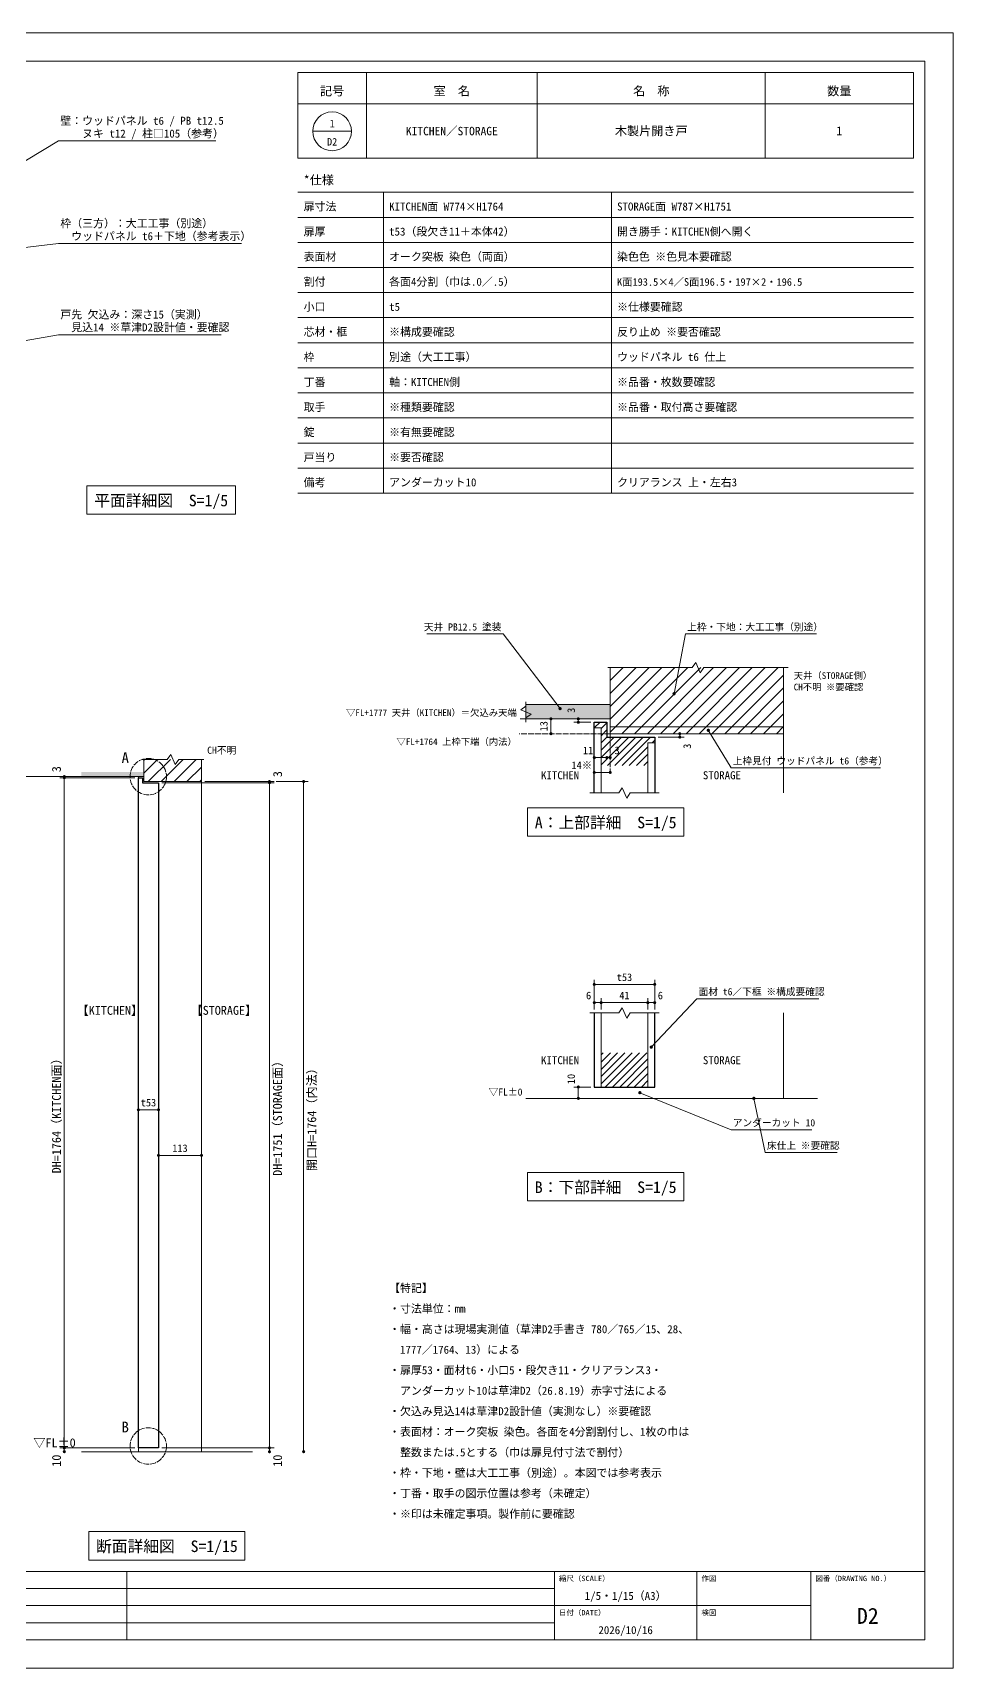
# Model space of a CAD drawing. Header units: millimetres. Extents: x 5 to 415, y 5 to 292.
# Drawn here: x 253.5 to 415, y 5 to 292 of the extents above; entities that cross this region are included whole.
import ezdxf
from ezdxf.enums import TextEntityAlignment as Align

# ---------------------------------------------------------------- set-up
doc = ezdxf.new("R2010")
doc.units = ezdxf.units.MM
doc.linetypes.add('DASHED', pattern=[1.524, 1.27, -0.254])
for name, color, linetype in [('ハッチ', 8, 'Continuous'), ('図名', 7, 'Continuous'), ('図枠', 7, 'Continuous'), ('外形線', 7, 'Continuous'), ('寸法', 7, 'Continuous'), ('文字', 7, 'Continuous'), ('注記', 7, 'Continuous'), ('細線', 7, 'Continuous')]:
    doc.layers.add(name, color=color, linetype=linetype)
doc.styles.add('JP', font='msgothic.ttc')

msp = doc.modelspace()

# ---------------------------------------------------------------- hatches: boundary and pattern name
at = {"layer": 'ハッチ', "true_color": 0x969696}
h = msp.add_hatch(dxfattribs=at)
h.set_pattern_fill('ANSI31', scale=0.503937)
h.paths.add_polyline_path([(354.8, 180.6), (354.8, 169), (385.2, 169), (385.2, 180.6)])
at = {"layer": 'ハッチ', "true_color": 0xe6e6e6}
for points in [[(340, 171.6), (354.8, 171.6), (354.8, 174.1), (340, 174.1)], [(262, 161.47), (272.93, 161.47), (272.93, 162.3), (262, 162.3)]]:
    msp.add_hatch(color=7, dxfattribs=at).paths.add_polyline_path(points)
at = {"layer": 'ハッチ', "true_color": 0x000000}
h = msp.add_hatch(dxfattribs=at)
h.set_pattern_fill('ANSI31', scale=0.283465)
h.paths.add_polyline_path([(352, 170), (352, 171), (354.2, 171), (354.2, 168.4), (362.6, 168.4), (362.6, 167.4), (361.4, 167.4), (361.4, 163.4), (353.2, 163.4), (353.2, 170)])
at = {"layer": 'ハッチ', "true_color": 0x969696}
h = msp.add_hatch(dxfattribs=at)
h.set_pattern_fill('ANSI31', scale=0.503937)
h.paths.add_polyline_path([(272.93, 164.47), (272.93, 160.6), (283.07, 160.6), (283.07, 164.47)])
at = {"layer": 'ハッチ', "true_color": 0x000000}
h = msp.add_hatch(dxfattribs=at)
h.set_pattern_fill('ANSI31', scale=0.283465)
h.paths.add_polyline_path([(353.2, 107), (361.4, 107), (361.4, 113), (353.2, 113)])
at = {"layer": '寸法'}
h = msp.add_hatch(color=7, dxfattribs=at)
edge = h.paths.add_edge_path()
edge.add_arc((344.4, 171.6), 0.28, 0, 360)
h = msp.add_hatch(color=7, dxfattribs=at)
edge = h.paths.add_edge_path()
edge.add_arc((349.2, 171.6), 0.28, 0, 360)
h = msp.add_hatch(color=7, dxfattribs=at)
edge = h.paths.add_edge_path()
edge.add_arc((349.2, 171), 0.28, 0, 360)
h = msp.add_hatch(color=7, dxfattribs=at)
edge = h.paths.add_edge_path()
edge.add_arc((344.4, 169), 0.28, 0, 360)
h = msp.add_hatch(color=7, dxfattribs=at)
edge = h.paths.add_edge_path()
edge.add_arc((367, 169), 0.28, 0, 360)
h = msp.add_hatch(color=7, dxfattribs=at)
edge = h.paths.add_edge_path()
edge.add_arc((367, 168.4), 0.28, 0, 360)
h = msp.add_hatch(color=7, dxfattribs=at)
edge = h.paths.add_edge_path()
edge.add_arc((352, 164.8), 0.28, 0, 360)
h = msp.add_hatch(color=7, dxfattribs=at)
edge = h.paths.add_edge_path()
edge.add_arc((354.2, 164.8), 0.28, 0, 360)
h = msp.add_hatch(color=7, dxfattribs=at)
edge = h.paths.add_edge_path()
edge.add_arc((354.8, 164.8), 0.28, 0, 360)
h = msp.add_hatch(color=7, dxfattribs=at)
edge = h.paths.add_edge_path()
edge.add_arc((259, 161.47), 0.28, 0, 360)
h = msp.add_hatch(color=7, dxfattribs=at)
edge = h.paths.add_edge_path()
edge.add_arc((259, 161.27), 0.28, 0, 360)
h = msp.add_hatch(color=7, dxfattribs=at)
edge = h.paths.add_edge_path()
edge.add_arc((295, 160.6), 0.28, 0, 360)
h = msp.add_hatch(color=7, dxfattribs=at)
edge = h.paths.add_edge_path()
edge.add_arc((301, 160.6), 0.28, 0, 360)
h = msp.add_hatch(color=7, dxfattribs=at)
edge = h.paths.add_edge_path()
edge.add_arc((352, 162.2), 0.28, 0, 360)
h = msp.add_hatch(color=7, dxfattribs=at)
edge = h.paths.add_edge_path()
edge.add_arc((354.8, 162.2), 0.28, 0, 360)
h = msp.add_hatch(color=7, dxfattribs=at)
edge = h.paths.add_edge_path()
edge.add_arc((295, 160.4), 0.28, 0, 360)
h = msp.add_hatch(color=7, dxfattribs=at)
edge = h.paths.add_edge_path()
edge.add_arc((352, 125), 0.28, 0, 360)
h = msp.add_hatch(color=7, dxfattribs=at)
edge = h.paths.add_edge_path()
edge.add_arc((362.6, 125), 0.28, 0, 360)
h = msp.add_hatch(color=7, dxfattribs=at)
edge = h.paths.add_edge_path()
edge.add_arc((352, 121.8), 0.28, 0, 360)
h = msp.add_hatch(color=7, dxfattribs=at)
edge = h.paths.add_edge_path()
edge.add_arc((353.2, 121.8), 0.28, 0, 360)
h = msp.add_hatch(color=7, dxfattribs=at)
edge = h.paths.add_edge_path()
edge.add_arc((361.4, 121.8), 0.28, 0, 360)
h = msp.add_hatch(color=7, dxfattribs=at)
edge = h.paths.add_edge_path()
edge.add_arc((362.6, 121.8), 0.28, 0, 360)
h = msp.add_hatch(color=7, dxfattribs=at)
edge = h.paths.add_edge_path()
edge.add_arc((349.2, 107), 0.28, 0, 360)
h = msp.add_hatch(color=7, dxfattribs=at)
edge = h.paths.add_edge_path()
edge.add_arc((349.2, 105), 0.28, 0, 360)
h = msp.add_hatch(color=7, dxfattribs=at)
edge = h.paths.add_edge_path()
edge.add_arc((272, 103), 0.28, 0, 360)
h = msp.add_hatch(color=7, dxfattribs=at)
edge = h.paths.add_edge_path()
edge.add_arc((275.53, 103), 0.28, 0, 360)
h = msp.add_hatch(color=7, dxfattribs=at)
edge = h.paths.add_edge_path()
edge.add_arc((275.53, 95), 0.28, 0, 360)
h = msp.add_hatch(color=7, dxfattribs=at)
edge = h.paths.add_edge_path()
edge.add_arc((283.07, 95), 0.28, 0, 360)
h = msp.add_hatch(color=7, dxfattribs=at)
edge = h.paths.add_edge_path()
edge.add_arc((259, 43.67), 0.28, 0, 360)
h = msp.add_hatch(color=7, dxfattribs=at)
edge = h.paths.add_edge_path()
edge.add_arc((259, 43), 0.28, 0, 360)
h = msp.add_hatch(color=7, dxfattribs=at)
edge = h.paths.add_edge_path()
edge.add_arc((295, 43.67), 0.28, 0, 360)
h = msp.add_hatch(color=7, dxfattribs=at)
edge = h.paths.add_edge_path()
edge.add_arc((295, 43), 0.28, 0, 360)
h = msp.add_hatch(color=7, dxfattribs=at)
edge = h.paths.add_edge_path()
edge.add_arc((301, 43), 0.28, 0, 360)
at = {"layer": '注記'}
h = msp.add_hatch(color=7, dxfattribs=at)
edge = h.paths.add_edge_path()
edge.add_arc((366, 176), 0.3, 0, 360)
h = msp.add_hatch(color=7, dxfattribs=at)
edge = h.paths.add_edge_path()
edge.add_arc((346, 173.4), 0.3, 0, 360)
h = msp.add_hatch(color=7, dxfattribs=at)
edge = h.paths.add_edge_path()
edge.add_arc((372, 169.6), 0.3, 0, 360)
h = msp.add_hatch(color=7, dxfattribs=at)
edge = h.paths.add_edge_path()
edge.add_arc((362, 114), 0.3, 0, 360)
h = msp.add_hatch(color=7, dxfattribs=at)
edge = h.paths.add_edge_path()
edge.add_arc((360, 106), 0.3, 0, 360)
h = msp.add_hatch(color=7, dxfattribs=at)
edge = h.paths.add_edge_path()
edge.add_arc((380, 105), 0.3, 0, 360)

# ---------------------------------------------------------------- linework, layer by layer
at = {"layer": '図名', "lineweight": 9}
for points in [[(262.95, 212.5), (289.05, 212.5), (289.05, 207.5), (262.95, 207.5)], [(340.3, 156), (367.7, 156), (367.7, 151), (340.3, 151)], [(340.3, 92), (367.7, 92), (367.7, 87), (340.3, 87)], [(263.3, 29), (290.7, 29), (290.7, 24), (263.3, 24)]]:
    msp.add_lwpolyline(points, close=True, dxfattribs=at)
at = {"layer": '図枠', "lineweight": 9}
msp.add_lwpolyline([(5, 292), (415, 292), (415, 5), (5, 5)], close=True, dxfattribs=at)
at = {"layer": '図枠', "lineweight": 18}
for points in [[(10, 287), (410, 287), (410, 10), (10, 10)], [(300, 285), (408, 285), (408, 270), (300, 270)]]:
    msp.add_lwpolyline(points, close=True, dxfattribs=at)
msp.add_lwpolyline([(10, 22), (410, 22)], dxfattribs=at)
at = {"layer": '図枠', "lineweight": 9}
for points in [[(270, 22), (270, 10)], [(345, 22), (345, 10)], [(370, 22), (370, 10)], [(390, 22), (390, 10)]]:
    msp.add_lwpolyline(points, dxfattribs=at)
at = {"layer": '図枠', "lineweight": 5}
for points in [[(195, 19), (345, 19)], [(195, 16), (345, 16)], [(345, 16), (390, 16)], [(195, 13), (345, 13)]]:
    msp.add_lwpolyline(points, dxfattribs=at)
at = {"layer": '外形線', "lineweight": 18}
for points in [[(354.8, 180.6), (354.8, 169), (385.2, 169), (385.2, 180.6)], [(340, 171.6), (354.8, 171.6)], [(272.93, 164.47), (272.93, 160.6), (283.07, 160.6), (283.07, 164.47)], [(262, 161.47), (272.93, 161.47)], [(340, 105), (391.2, 105)], [(262, 43), (292, 43)]]:
    msp.add_lwpolyline(points, dxfattribs=at)
at = {"layer": '外形線', "lineweight": 30}
for points in [[(352, 158.6), (352, 171), (354.2, 171), (354.2, 168.4), (362.6, 168.4), (362.6, 158.6)], [(352, 120), (352, 107), (362.6, 107), (362.6, 120)]]:
    msp.add_lwpolyline(points, dxfattribs=at)
msp.add_lwpolyline([(272, 43.67), (272, 161.27), (272.73, 161.27), (272.73, 160.4), (275.53, 160.4), (275.53, 43.67)], close=True, dxfattribs=at)
at = {"layer": '寸法', "lineweight": 5}
for points in [[(344.4, 171.6), (344.4, 169)], [(351.4, 171), (348.4, 171)], [(349.2, 171.6), (349.2, 171)], [(363.2, 168.4), (367.8, 168.4)], [(367, 169), (367, 168.4)], [(352, 164.8), (354.8, 164.8)], [(259, 161.47), (252.2, 161.47)], [(271.4, 161.47), (258.2, 161.47)], [(271.4, 161.27), (258.2, 161.27)], [(259, 161.47), (259, 43)], [(352, 162.2), (354.8, 162.2)], [(276.13, 160.4), (295.8, 160.4)], [(283.67, 160.6), (295.8, 160.6)], [(295, 160.6), (295, 43)], [(296.2, 160.6), (301.8, 160.6)], [(301, 160.6), (301, 43)], [(352, 122.6), (352, 125.8)], [(352, 125), (362.6, 125)], [(362.6, 122.6), (362.6, 125.8)], [(352, 120.6), (352, 122.6)], [(352, 121.8), (362.6, 121.8)], [(353.2, 120.6), (353.2, 122.6)], [(361.4, 120.6), (361.4, 122.6)], [(362.6, 120.6), (362.6, 122.6)], [(351.4, 107), (348.4, 107)], [(349.2, 107), (349.2, 105)], [(272, 103), (275.53, 103)], [(275.53, 95), (283.07, 95)], [(271.4, 43.67), (258.2, 43.67)], [(276.13, 43.67), (295.8, 43.67)]]:
    msp.add_lwpolyline(points, dxfattribs=at)
at = {"layer": '注記', "lineweight": 5}
for points in [[(238, 261), (258, 273)], [(258, 273), (285.6, 273)], [(224, 251), (258, 255)], [(258, 255), (290.1, 255)], [(222.4, 232.8), (258, 239)], [(258, 239), (286.5, 239)], [(336, 186.5), (322.6, 186.5)], [(346, 173.4), (336, 186.5)], [(366, 176), (368, 186.5)], [(368, 186.5), (391, 186.5)], [(372, 169.6), (376, 163)], [(376, 163), (402.2, 163)], [(362, 114), (370, 122.5)], [(370, 122.5), (391.4, 122.5)], [(360, 106), (376, 99.5)], [(380, 105), (382, 95.5)], [(376, 99.5), (390.2, 99.5)], [(382, 95.5), (394.6, 95.5)]]:
    msp.add_lwpolyline(points, dxfattribs=at)
at = {"layer": '細線', "lineweight": 9}
for points in [[(312, 285), (312, 270)], [(342, 285), (342, 270)], [(382, 285), (382, 270)], [(300, 279.5), (408, 279.5)], [(300, 264), (408, 264)], [(300, 259.6), (408, 259.6)], [(300, 255.2), (408, 255.2)], [(300, 250.8), (408, 250.8)], [(300, 246.4), (408, 246.4)], [(300, 242), (408, 242)], [(300, 237.6), (408, 237.6)], [(300, 233.2), (408, 233.2)], [(300, 228.8), (408, 228.8)], [(300, 224.4), (408, 224.4)], [(300, 220), (408, 220)], [(300, 215.6), (408, 215.6)], [(300, 211.2), (408, 211.2)], [(354.4, 180.6), (369.2, 180.6), (369.8, 181.5), (370.6, 179.7), (371.2, 180.6), (386, 180.6)], [(340, 174.6), (340, 173.8), (339.1, 173.2), (340.9, 172.4), (340, 171.8), (340, 171)], [(353.2, 170), (353.2, 158.6)], [(361.4, 167.4), (361.4, 158.6)], [(272.67, 164.47), (277.07, 164.47), (277.67, 165.37), (278.47, 163.57), (279.07, 164.47), (283.47, 164.47)], [(351.2, 158.6), (356.3, 158.6), (356.9, 159.5), (357.7, 157.7), (358.3, 158.6), (363.4, 158.6)], [(351.2, 120), (356.3, 120), (356.9, 120.9), (357.7, 119.1), (358.3, 120), (363.4, 120)], [(353.2, 107), (353.2, 120)], [(361.4, 107), (361.4, 120)]]:
    msp.add_lwpolyline(points, dxfattribs=at)
at = {"layer": '細線', "lineweight": 5}
for points in [[(302.6, 274.7), (309.4, 274.7)], [(315, 264), (315, 211.2)], [(355, 264), (355, 211.2)], [(352, 170), (353.2, 170)], [(354.8, 170.2), (385.2, 170.2)], [(361.4, 167.4), (362.6, 167.4)], [(385.2, 169), (385.2, 158.6)], [(272, 43), (272, 161.47)], [(352, 158.6), (352, 162.2)], [(283.07, 43), (283.07, 160.6)], [(385.2, 105), (385.2, 120)]]:
    msp.add_lwpolyline(points, dxfattribs=at)
at = {"layer": '細線', "lineweight": 9}
msp.add_lwpolyline([(340, 171.6), (354.8, 171.6), (354.8, 174.1), (340, 174.1)], close=True, dxfattribs=at)
at = {"layer": '細線', "linetype": 'DASHED', "lineweight": 5, "ltscale": 0.8}
for points in [[(340, 171.6), (338.8, 171.6)], [(354.8, 169), (338.8, 169)], [(354.8, 169), (354.8, 162.2)]]:
    msp.add_lwpolyline(points, dxfattribs=at)
at = {"layer": '細線', "lineweight": 9}
msp.add_circle((306, 274.7), 3.4, dxfattribs=at)
at = {"layer": '細線', "linetype": 'DASHED', "lineweight": 9, "ltscale": 0.8}
for centre in [(273.73, 161.47), (273.73, 44)]:
    msp.add_circle(centre, 3.2, dxfattribs=at)

# ---------------------------------------------------------------- texts
at = {"layer": '図名', "style": 'JP'}
for s, p in [('平面詳細図\u3000S=1/5', (276, 208.9)), ('A：上部詳細\u3000S=1/5', (354, 152.4)), ('B：下部詳細\u3000S=1/5', (354, 88.4)), ('断面詳細図\u3000S=1/15', (277, 25.4))]:
    msp.add_text(s, height=2.028, dxfattribs=at).set_placement(p, align=Align.CENTER)
at = {"layer": '図枠', "true_color": 0x555555, "style": 'JP'}
for s, p in [('縮尺（SCALE）', (345.8, 20.3)), ('作図', (370.8, 20.3)), ('図番（DRAWING NO.）', (390.8, 20.3)), ('日付（DATE）', (345.8, 14.3)), ('検図', (370.8, 14.3))]:
    msp.add_text(s, height=0.936, dxfattribs=at).set_placement(p)
at = {"layer": '寸法', "style": 'JP'}
for s, height, p in [('3', 1.33, (348.6, 173.1)), ('13', 1.326, (343.8, 170.3)), ('3', 1.33, (368.96, 166.8)), ('3', 1.56, (258.4, 162.77)), ('3', 1.56, (297.2, 161.9)), ('DH=1764（KITCHEN面）', 1.56, (258.4, 102.47)), ('DH=1751（STORAGE面）', 1.56, (297.2, 102.03)), ('開口H=1764（内法）', 1.56, (303.2, 101.8)), ('10', 1.326, (348.6, 108.4)), ('10', 1.56, (258.4, 41.43)), ('10', 1.56, (297.2, 41.43))]:
    msp.add_text(s, height=height, rotation=90, dxfattribs=at).set_placement(p, align=Align.CENTER)
for s, height, p in [('11', 1.326, (350.9, 165.4)), ('3', 1.33, (356, 165.4)), ('t53', 1.326, (357.3, 125.6)), ('6', 1.33, (351, 122.4)), ('41', 1.326, (357.3, 122.4)), ('6', 1.33, (363.6, 122.4)), ('t53', 1.326, (273.77, 103.6)), ('113', 1.326, (279.3, 95.6))]:
    msp.add_text(s, height=height, dxfattribs=at).set_placement(p, align=Align.CENTER)
at = {"layer": '寸法', "true_color": 0xd81e1e, "style": 'JP'}
msp.add_text('14※', height=1.326, dxfattribs=at).set_placement((349.8, 162.8), align=Align.CENTER)
at = {"layer": '文字', "style": 'JP'}
for s, height, p in [('記号', 1.56, (306, 281)), ('室\u3000名', 1.56, (327, 281)), ('名\u3000称', 1.56, (362, 281)), ('数量', 1.56, (395, 281)), ('1', 1.33, (306, 275.4)), ('KITCHEN／STORAGE', 1.482, (327, 274)), ('木製片開き戸', 1.56, (362, 274)), ('D2', 1.326, (306, 272.2)), ('1', 1.56, (395, 274)), ('KITCHEN', 1.404, (346, 161)), ('STORAGE', 1.404, (374.4, 161)), ('【KITCHEN】', 1.56, (267, 119.67)), ('【STORAGE】', 1.56, (287, 119.67)), ('KITCHEN', 1.404, (346, 111)), ('STORAGE', 1.404, (374.4, 111)), ('1/5・1/15（A3）', 1.404, (357.5, 17)), ('D2', 2.808, (400, 12.8)), ('2026/10/16', 1.404, (357.5, 11))]:
    msp.add_text(s, height=height, dxfattribs=at).set_placement(p, align=Align.CENTER)
for s, height, p in [('*仕様', 1.56, (301, 265.4)), ('扉寸法', 1.404, (301, 260.8)), ('KITCHEN面 W774×H1764', 1.404, (316, 260.8)), ('STORAGE面 W787×H1751', 1.404, (356, 260.8)), ('扉厚', 1.404, (301, 256.4)), ('t53（段欠き11＋本体42）', 1.404, (316, 256.4)), ('開き勝手：KITCHEN側へ開く', 1.404, (356, 256.4)), ('表面材', 1.404, (301, 252)), ('オーク突板 染色（両面）', 1.404, (316, 252)), ('割付', 1.404, (301, 247.6)), ('各面4分割（巾は.0／.5）', 1.404, (316, 247.6)), ('K面193.5×4／S面196.5・197×2・196.5', 1.326, (356, 247.6)), ('小口', 1.404, (301, 243.2)), ('t5', 1.404, (316, 243.2)), ('芯材・框', 1.404, (301, 238.8)), ('枠', 1.4, (301, 234.4)), ('別途（大工工事）', 1.404, (316, 234.4)), ('ウッドパネル t6 仕上', 1.404, (356, 234.4)), ('丁番', 1.404, (301, 230)), ('軸：KITCHEN側', 1.404, (316, 230)), ('取手', 1.404, (301, 225.6)), ('錠', 1.4, (301, 221.2)), ('戸当り', 1.404, (301, 216.8)), ('備考', 1.404, (301, 212.4)), ('アンダーカット10', 1.404, (316, 212.4)), ('クリアランス 上・左右3', 1.404, (356, 212.4)), ('【特記】', 1.404, (316, 71)), ('・寸法単位：mm', 1.404, (316, 67.4)), ('・幅・高さは現場実測値（草津D2手書き 780／765／15、28、', 1.404, (316, 63.8)), ('\u30001777／1764、13）による', 1.404, (316, 60.2)), ('・扉厚53・面材t6・小口5・段欠き11・クリアランス3・', 1.404, (316, 56.6)), ('\u3000アンダーカット10は草津D2（26.8.19）赤字寸法による', 1.404, (316, 53)), ('・表面材：オーク突板 染色。各面を4分割割付し、1枚の巾は', 1.404, (316, 45.8)), ('\u3000整数または.5とする（巾は扉見付寸法で割付）', 1.404, (316, 42.2)), ('・枠・下地・壁は大工工事（別途）。本図では参考表示', 1.404, (316, 38.6)), ('・丁番・取手の図示位置は参考（未確定）', 1.404, (316, 35))]:
    msp.add_text(s, height=height, dxfattribs=at).set_placement(p)
at = {"layer": '文字', "true_color": 0xd81e1e, "style": 'JP'}
for s, height, p in [('染色色 ※色見本要確認', 1.404, (356, 252)), ('※仕様要確認', 1.404, (356, 243.2)), ('※構成要確認', 1.404, (316, 238.8)), ('反り止め ※要否確認', 1.404, (356, 238.8)), ('※品番・枚数要確認', 1.404, (356, 230)), ('※種類要確認', 1.404, (316, 225.6)), ('※品番・取付高さ要確認', 1.404, (356, 225.6)), ('※有無要確認', 1.404, (316, 221.2)), ('※要否確認', 1.404, (316, 216.8)), ('天井（STORAGE側）', 1.17, (387, 178.6)), ('CH不明 ※要確認', 1.17, (387, 176.6)), ('CH不明', 1.248, (284.07, 165.47)), ('・欠込み見込14は草津D2設計値（実測なし）※要確認', 1.404, (316, 49.4)), ('・※印は未確定事項。製作前に要確認', 1.404, (316, 31.4))]:
    msp.add_text(s, height=height, dxfattribs=at).set_placement(p)
at = {"layer": '文字', "style": 'JP'}
for s, height, p in [('▽FL+1777 天井（KITCHEN）＝欠込み天端', 1.17, (338.4, 172.1)), ('▽FL+1764 上枠下端（内法）', 1.17, (338.4, 167)), ('A', 1.87, (270.33, 163.87)), ('▽FL±0', 1.248, (339.4, 105.5)), ('B', 1.87, (270.33, 46.4)), ('▽FL±0', 1.56, (261, 43.8))]:
    msp.add_text(s, height=height, dxfattribs=at).set_placement(p, align=Align.RIGHT)
at = {"layer": '注記', "style": 'JP'}
for s, height, p in [('壁：ウッドパネル t6 / PB t12.5', 1.404, (258.3, 275.85)), ('\u3000\u3000ヌキ t12 / 柱□105（参考）', 1.404, (258.3, 273.6)), ('枠（三方）：大工工事（別途）', 1.404, (258.3, 257.85)), ('\u3000ウッドパネル t6＋下地（参考表示）', 1.404, (258.3, 255.6)), ('戸先 欠込み：深さ15（実測）', 1.404, (258.3, 241.85)), ('上枠・下地：大工工事（別途）', 1.248, (368.3, 187.1)), ('上枠見付 ウッドパネル t6（参考）', 1.248, (376.3, 163.6)), ('アンダーカット 10', 1.248, (376.3, 100.1))]:
    msp.add_text(s, height=height, dxfattribs=at).set_placement(p)
at = {"layer": '注記', "true_color": 0xd81e1e, "style": 'JP'}
for s, height, p in [('\u3000見込14 ※草津D2設計値・要確認', 1.404, (258.3, 239.6)), ('面材 t6／下框 ※構成要確認', 1.248, (370.3, 123.1)), ('床仕上 ※要確認', 1.248, (382.3, 96.1))]:
    msp.add_text(s, height=height, dxfattribs=at).set_placement(p)
at = {"layer": '注記', "style": 'JP'}
msp.add_text('天井 PB12.5 塗装', height=1.248, dxfattribs=at).set_placement((335.7, 187.1), align=Align.RIGHT)

doc.saveas('drawing.dxf')
